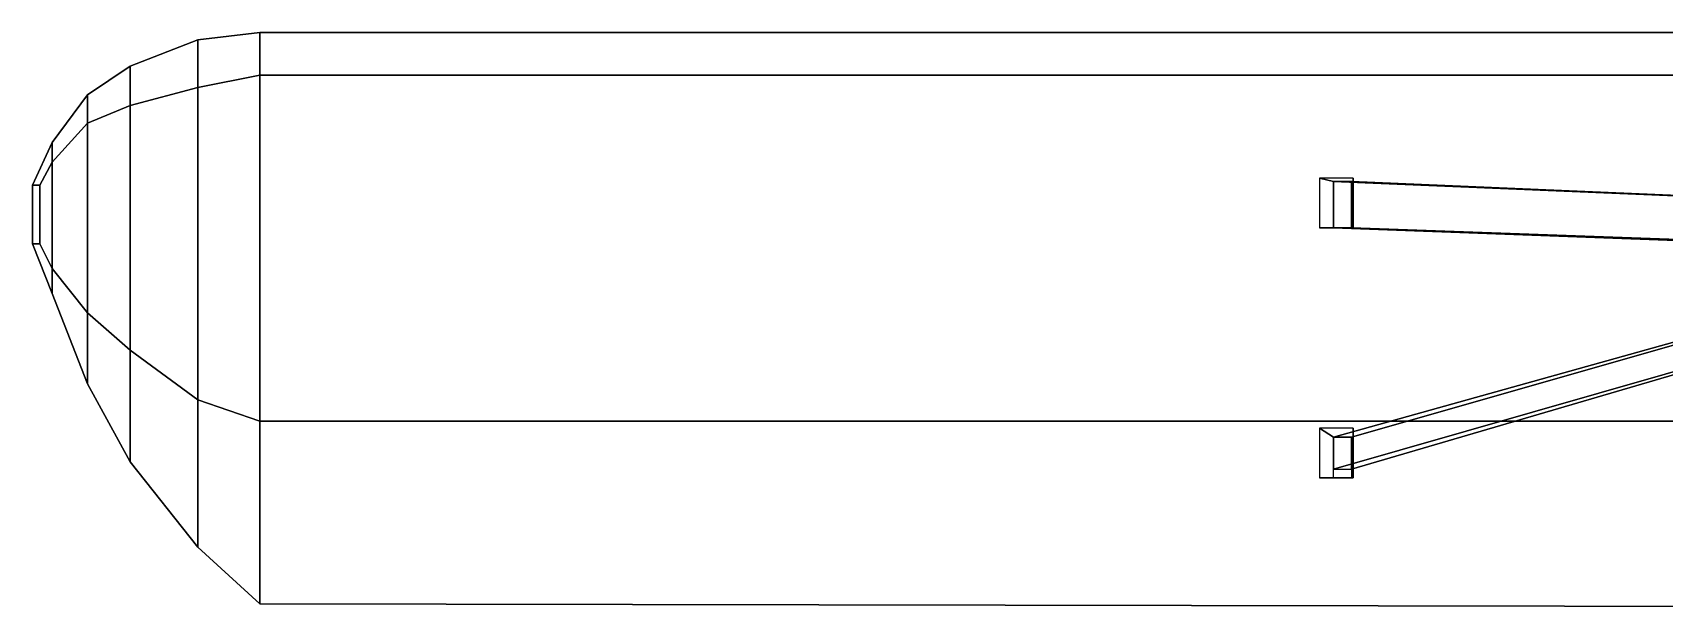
# Model space of a CAD drawing. Header units: millimetres. Extents: x -12.8 to 12.8, y -7.4 to 7.4.
# Drawn here: x -12.83 to -3.64, y 1.12 to 4.36 of the extents above; entities that cross this region are included whole.
import ezdxf

# ---------------------------------------------------------------- set-up
doc = ezdxf.new("R2010")
doc.units = ezdxf.units.MM
doc.layers.add('wing2', color=5, linetype='Continuous')

msp = doc.modelspace()

# ---------------------------------------------------------------- linework, layer by layer
at = {"layer": 'wing2'}
for points in [[(-11.9, 4.05, 2.48), (-11.55, 4.12, 2.44), (-11.55, 4.36, 2.58), (-11.9, 4.32, 2.62)], [(-11.9, 4.32, 2.62), (-11.55, 4.36, 2.58), (-11.55, 4.12, 2.87), (-11.9, 4.05, 2.87)], [(-11.55, 4.36, 2.58), (0, 4.36, 2.23), (0, 4.12, 2.52), (-11.55, 4.12, 2.87)], [(-11.55, 4.12, 2.44), (0, 4.12, 2.07), (0, 4.36, 2.23), (-11.55, 4.36, 2.58)], [(-12.28, 3.95, 2.58), (-11.9, 4.05, 2.48), (-11.9, 4.32, 2.62), (-12.28, 4.17, 2.7)], [(-12.28, 4.17, 2.7), (-11.9, 4.32, 2.62), (-11.9, 4.05, 2.87), (-12.28, 3.95, 2.88)], [(-12.52, 3.85, 2.67), (-12.28, 3.95, 2.58), (-12.28, 4.17, 2.7), (-12.52, 4.01, 2.77)], [(-12.52, 4.01, 2.77), (-12.28, 4.17, 2.7), (-12.28, 3.95, 2.88), (-12.52, 3.85, 2.89)], [(-12.28, 2.57, 2.58), (-11.9, 2.29, 2.48), (-11.9, 4.05, 2.48), (-12.28, 3.95, 2.58)], [(-11.9, 4.05, 2.87), (-11.9, 2.29, 2.87), (-12.28, 2.57, 2.88), (-12.28, 3.95, 2.88)], [(-11.9, 2.29, 2.48), (-11.55, 2.17, 2.44), (-11.55, 4.12, 2.44), (-11.9, 4.05, 2.48)], [(-11.55, 4.12, 2.87), (-11.55, 2.17, 2.87), (-11.9, 2.29, 2.87), (-11.9, 4.05, 2.87)], [(-11.55, 2.17, 2.44), (0, 2.17, 2.07), (0, 4.12, 2.07), (-11.55, 4.12, 2.44)], [(0, 4.12, 2.52), (0, 2.17, 2.52), (-11.55, 2.17, 2.87), (-11.55, 4.12, 2.87)], [(-12.72, 3.63, 2.77), (-12.52, 3.85, 2.67), (-12.52, 4.01, 2.77), (-12.72, 3.74, 2.84)], [(-12.72, 3.74, 2.84), (-12.52, 4.01, 2.77), (-12.52, 3.85, 2.89), (-12.72, 3.63, 2.9)], [(-12.52, 2.78, 2.67), (-12.28, 2.57, 2.58), (-12.28, 3.95, 2.58), (-12.52, 3.85, 2.67)], [(-12.28, 3.95, 2.88), (-12.28, 2.57, 2.88), (-12.52, 2.78, 2.89), (-12.52, 3.85, 2.89)], [(-12.72, 3.03, 2.77), (-12.52, 2.78, 2.67), (-12.52, 3.85, 2.67), (-12.72, 3.63, 2.77)], [(-12.52, 3.85, 2.89), (-12.52, 2.78, 2.89), (-12.72, 3.03, 2.9), (-12.72, 3.63, 2.9)], [(-12.79, 3.5, 2.81), (-12.72, 3.63, 2.77), (-12.72, 3.74, 2.84), (-12.83, 3.5, 2.86)], [(-12.83, 3.5, 2.86), (-12.72, 3.74, 2.84), (-12.72, 3.63, 2.9), (-12.79, 3.5, 2.9)], [(-12.79, 3.17, 2.81), (-12.72, 3.03, 2.77), (-12.72, 3.63, 2.77), (-12.79, 3.5, 2.81)], [(-12.72, 3.63, 2.9), (-12.72, 3.03, 2.9), (-12.79, 3.17, 2.9), (-12.79, 3.5, 2.9)], [(-12.79, 3.5, 2.9), (-12.79, 3.17, 2.9), (-12.83, 3.17, 2.86), (-12.83, 3.5, 2.86)], [(-12.83, 3.5, 2.86), (-12.83, 3.17, 2.86), (-12.79, 3.17, 2.81), (-12.79, 3.5, 2.81)], [(-5.58, 3.54, 2.25), (-5.5, 3.52, 2.13), (-5.39, 3.52, 2.13), (-5.39, 3.54, 2.25)], [(-5.58, 3.26, 2.25), (-5.5, 3.26, 2.13), (-5.5, 3.52, 2.13), (-5.58, 3.54, 2.25)], [(-5.5, 3.52, 2.13), (-0.93, 3.33, 0.64), (-0.93, 3.33, 0.74), (-5.4, 3.52, 2.13)], [(-5.5, 3.26, 2.13), (-0.93, 3.09, 0.64), (-0.93, 3.33, 0.64), (-5.5, 3.52, 2.13)], [(-0.93, 3.33, 0.74), (-0.93, 3.1, 0.74), (-5.4, 3.26, 2.13), (-5.4, 3.52, 2.13)], [(-5.4, 3.52, 2.13), (-5.4, 3.26, 2.13), (-5.39, 3.26, 2.13), (-5.39, 3.52, 2.13)], [(-5.39, 3.52, 2.13), (-5.39, 3.26, 2.13), (-5.39, 3.26, 2.25), (-5.39, 3.54, 2.25)], [(-5.5, 2.08, 2.13), (-1.03, 3.33, 0.68), (-1.03, 3.33, 0.77), (-5.4, 2.08, 2.13)], [(-5.5, 1.9, 2.13), (-1.03, 3.18, 0.68), (-1.03, 3.33, 0.68), (-5.5, 2.08, 2.13)], [(-1.03, 3.33, 0.77), (-1.03, 3.18, 0.77), (-5.4, 1.9, 2.13), (-5.4, 2.08, 2.13)], [(-5.39, 3.26, 2.25), (-5.39, 3.26, 2.13), (-5.5, 3.26, 2.13), (-5.58, 3.26, 2.25)], [(-5.4, 3.26, 2.13), (-0.93, 3.1, 0.74), (-0.93, 3.09, 0.64), (-5.5, 3.26, 2.13)], [(-12.79, 3.17, 2.9), (-12.72, 3.03, 2.9), (-12.72, 2.89, 2.84), (-12.83, 3.17, 2.86)], [(-12.83, 3.17, 2.86), (-12.72, 2.89, 2.84), (-12.72, 3.03, 2.77), (-12.79, 3.17, 2.81)], [(-5.4, 1.9, 2.13), (-1.03, 3.18, 0.77), (-1.03, 3.18, 0.68), (-5.5, 1.9, 2.13)], [(-12.72, 3.03, 2.9), (-12.52, 2.78, 2.89), (-12.52, 2.38, 2.77), (-12.72, 2.89, 2.84)], [(-12.72, 2.89, 2.84), (-12.52, 2.38, 2.77), (-12.52, 2.78, 2.67), (-12.72, 3.03, 2.77)], [(-12.52, 2.38, 2.77), (-12.28, 1.94, 2.7), (-12.28, 2.57, 2.58), (-12.52, 2.78, 2.67)], [(-12.52, 2.78, 2.89), (-12.28, 2.57, 2.88), (-12.28, 1.94, 2.7), (-12.52, 2.38, 2.77)], [(-12.28, 1.94, 2.7), (-11.9, 1.46, 2.62), (-11.9, 2.29, 2.48), (-12.28, 2.57, 2.58)], [(-12.28, 2.57, 2.88), (-11.9, 2.29, 2.87), (-11.9, 1.46, 2.62), (-12.28, 1.94, 2.7)], [(-11.9, 1.46, 2.62), (-11.55, 1.14, 2.58), (-11.55, 2.17, 2.44), (-11.9, 2.29, 2.48)], [(-11.9, 2.29, 2.87), (-11.55, 2.17, 2.87), (-11.55, 1.14, 2.58), (-11.9, 1.46, 2.62)], [(-11.55, 2.17, 2.87), (0, 2.17, 2.52), (0, 1.12, 2.23), (-11.55, 1.14, 2.58)], [(-11.55, 1.14, 2.58), (0, 1.12, 2.23), (0, 2.17, 2.07), (-11.55, 2.17, 2.44)], [(-5.58, 1.85, 2.31), (-5.5, 1.85, 2.13), (-5.5, 2.08, 2.13), (-5.58, 2.13, 2.28)], [(-5.58, 2.13, 2.28), (-5.5, 2.08, 2.13), (-5.39, 2.08, 2.13), (-5.39, 2.13, 2.28)], [(-5.39, 2.08, 2.13), (-5.39, 1.85, 2.13), (-5.39, 1.85, 2.31), (-5.39, 2.13, 2.28)], [(-5.4, 2.08, 2.13), (-5.4, 1.85, 2.13), (-5.39, 1.85, 2.13), (-5.39, 2.08, 2.13)], [(-5.39, 1.85, 2.31), (-5.39, 1.85, 2.13), (-5.5, 1.85, 2.13), (-5.58, 1.85, 2.31)]]:
    msp.add_3dface(points, dxfattribs=at)

doc.saveas('drawing.dxf')
